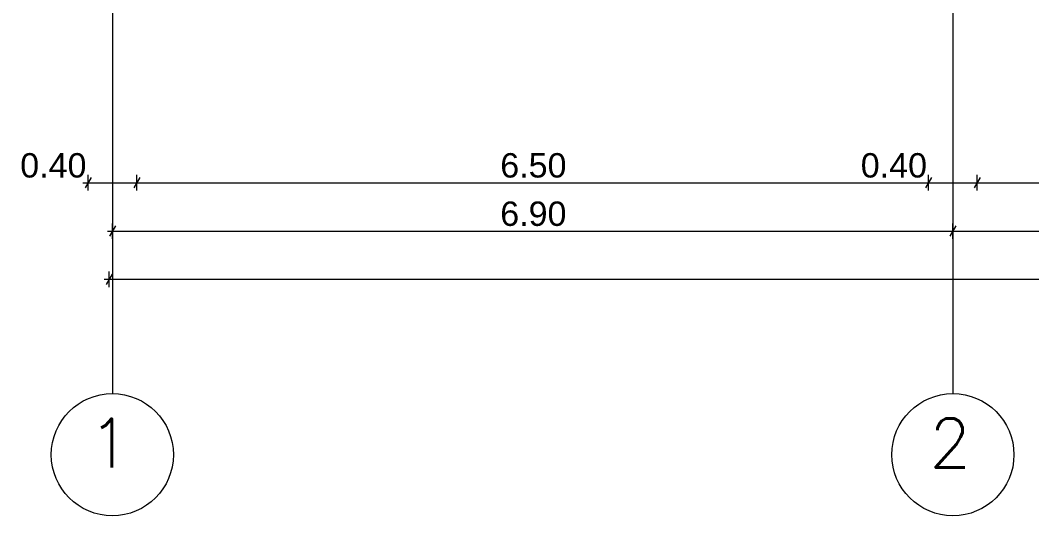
# Model space of a CAD drawing. Header units: millimetres. Extents: x 475616349 to 476941521, y 4620115302 to 4621446928.
# Drawn here: x 476647206 to 476655510, y 4620512659 to 4620516726 of the extents above; entities that cross this region are included whole.
import ezdxf

# ---------------------------------------------------------------- set-up
doc = ezdxf.new("R2010")
doc.units = ezdxf.units.MM
doc.header["$MEASUREMENT"] = 0
for name, color, linetype, lineweight in [('a-iataki_Pen_No__5_Pen_No__5_Pen_No__142', 142, 'Continuous', 0), ('zoma_Pen_No__142', 142, 'Continuous', 0), ('zoma_Pen_No__5_Pen_No__5_Pen_No__142', 142, 'Continuous', 0)]:
    doc.layers.add(name, color=color, linetype=linetype, lineweight=lineweight)
doc.layers.add('zoma', color=7, linetype='Continuous')
doc.styles.add('GENERATED_STYLE_2', font='arial.ttf')
doc.dimstyles.new('GENERATED_STYLE__1', dxfattribs={"dimtxt": 200, "dimasz": 64.421331, "dimexe": 0.18, "dimexo": 3, "dimgap": 0.09, "dimtad": 1, "dimtih": 1, "dimtoh": 1, "dimlfac": 0.001, "dimzin": 0, "dimdsep": 46, "dimtxsty": 'GENERATED_STYLE_2', "dimblk": 'ARROWHEAD_2', "dimblk1": 'ARROWHEAD_2', "dimblk2": 'ARROWHEAD_2', "dimcen": 0.09, "dimclrd": 142, "dimclre": 142, "dimclrt": 142, "dimadec": 0, "dimazin": 0, "dimtfac": 1, "dimtdec": 4, "dimtmove": 0, "dimatfit": 3, "dimfxl": 1, "dimtolj": 1, "dimtzin": 0, "dimarcsym": 0})

# ---------------------------------------------------------------- blocks, each defined once
blk = doc.blocks.new('*D209', base_point=(476577134.1, 4620325125.7))
at = {"layer": 'zoma_Pen_No__142', "color": 142, "linetype": 'Continuous', "lineweight": 0, "transparency": 16777216}
for p, q in [((476647987, 4620515037.6), (476647938.1, 4620514952.9)), ((476647962.5, 4620514931.7), (476647962.5, 4620515058.8)), ((476654886.6, 4620515037.6), (476654837.7, 4620514952.9)), ((476654862.2, 4620514931.7), (476654862.2, 4620515058.8)), ((476647921.1, 4620514995.3), (476647962.5, 4620514995.3)), ((476647962.5, 4620514995.3), (476654862.2, 4620514995.3))]:
    blk.add_line(p, q, dxfattribs=at)
at = {"layer": 'zoma_Pen_No__142', "color": 142, "lineweight": 0, "transparency": 16777216, "insert": (476651146.3, 4620515035.3), "char_height": 200, "attachment_point": 7, "style": 'GENERATED_STYLE_2'}
blk.add_mtext('\\A1;{\\pql;\\fArial CYR|b0|i0|c204|p34;6.90}', dxfattribs=at)
blk = doc.blocks.new('ARROWHEAD_2')
at = {"color": 0, "linetype": 'Continuous', "lineweight": 0}
for p, q in [((0, 0), (-1, 0)), ((-0.38, -0.66), (0.38, 0.66))]:
    blk.add_line(p, q, dxfattribs=at)
blk = doc.blocks.new('*D210', base_point=(476577134.1, 4620325125.7))
at = {"layer": 'zoma_Pen_No__142', "color": 142, "linetype": 'Continuous', "lineweight": 0, "transparency": 16777216}
for p, q in [((476654886.6, 4620515037.6), (476654837.7, 4620514952.9)), ((476654862.2, 4620514931.7), (476654862.2, 4620515058.8)), ((476661786.6, 4620515037.6), (476661737.7, 4620514952.9)), ((476661762.2, 4620514931.7), (476661762.2, 4620515058.8)), ((476654862.2, 4620514995.3), (476661762.2, 4620514995.3))]:
    blk.add_line(p, q, dxfattribs=at)
at = {"layer": 'zoma_Pen_No__142', "color": 142, "lineweight": 0, "transparency": 16777216, "insert": (476658046.1, 4620515035.3), "char_height": 200, "attachment_point": 7, "style": 'GENERATED_STYLE_2'}
blk.add_mtext('\\A1;{\\pql;\\fArial CYR|b0|i0|c204|p34;6.90}', dxfattribs=at)
blk = doc.blocks.new('*D215', base_point=(476577134.1, 4620325125.7))
at = {"layer": 'zoma_Pen_No__142', "color": 142, "linetype": 'Continuous', "lineweight": 0, "transparency": 16777216}
for p, q in [((476647894.3, 4620514599.8), (476647935.8, 4620514599.8)), ((476647960.3, 4620514642.2), (476647911.3, 4620514557.4)), ((476647935.8, 4620514536.2), (476647935.8, 4620514663.4)), ((476647935.8, 4620514599.8), (476689735.8, 4620514599.8)), ((476689711.3, 4620514557.4), (476689760.3, 4620514642.2)), ((476689735.8, 4620514536.2), (476689735.8, 4620514663.4)), ((476689735.8, 4620514599.8), (476689777.2, 4620514599.8))]:
    blk.add_line(p, q, dxfattribs=at)
at = {"layer": 'zoma_Pen_No__142', "color": 142, "lineweight": 0, "transparency": 16777216, "insert": (476668493.8, 4620514639.8), "char_height": 200, "attachment_point": 7, "style": 'GENERATED_STYLE_2'}
blk.add_mtext('\\A1;{\\pql;\\fArial CYR|b0|i0|c204|p34;41.80}', dxfattribs=at)
blk = doc.blocks.new('*D216', base_point=(476577134.1, 4620325125.7))
at = {"layer": 'zoma_Pen_No__142', "color": 142, "linetype": 'Continuous', "lineweight": 0, "transparency": 16777216}
for p, q in [((476647787, 4620515434.6), (476647738.1, 4620515349.8)), ((476647762.5, 4620515328.6), (476647762.5, 4620515455.8)), ((476648187, 4620515434.6), (476648138.1, 4620515349.8)), ((476648162.5, 4620515328.6), (476648162.5, 4620515455.8)), ((476647721.1, 4620515392.2), (476647762.5, 4620515392.2)), ((476647762.5, 4620515392.2), (476648162.5, 4620515392.2))]:
    blk.add_line(p, q, dxfattribs=at)
at = {"layer": 'zoma_Pen_No__142', "color": 142, "lineweight": 0, "transparency": 16777216, "insert": (476647205.9, 4620515432.2), "char_height": 200, "attachment_point": 7, "style": 'GENERATED_STYLE_2'}
blk.add_mtext('\\A1;{\\pql;\\fArial CYR|b0|i0|c204|p34;0.40}', dxfattribs=at)
blk = doc.blocks.new('*D217', base_point=(476577134.1, 4620325125.7))
at = {"layer": 'zoma_Pen_No__142', "color": 142, "linetype": 'Continuous', "lineweight": 0, "transparency": 16777216}
for p, q in [((476648187, 4620515434.6), (476648138.1, 4620515349.8)), ((476648162.5, 4620515328.6), (476648162.5, 4620515455.8)), ((476654687, 4620515434.6), (476654638.1, 4620515349.8)), ((476654662.5, 4620515328.6), (476654662.5, 4620515455.8)), ((476648162.5, 4620515392.2), (476654662.5, 4620515392.2))]:
    blk.add_line(p, q, dxfattribs=at)
at = {"layer": 'zoma_Pen_No__142', "color": 142, "lineweight": 0, "transparency": 16777216, "char_height": 200, "attachment_point": 7, "style": 'GENERATED_STYLE_2'}
for s, insert in [('\\A1;{\\pql;\\fArial CYR|b0|i0|c204|p34;6.50}', (476651146.5, 4620515432.2)), ('\\A1;{\\pql;\\fArial CYR|b0|i0|c204|p34;0.40}', (476654105.9, 4620515432.2))]:
    blk.add_mtext(s, dxfattribs=dict(at, insert=insert))
blk = doc.blocks.new('*D218', base_point=(476577134.1, 4620325125.7))
at = {"layer": 'zoma_Pen_No__142', "color": 142, "linetype": 'Continuous', "lineweight": 0, "transparency": 16777216}
for p, q in [((476654687, 4620515434.6), (476654638.1, 4620515349.8)), ((476654662.5, 4620515328.6), (476654662.5, 4620515455.8)), ((476655087, 4620515434.6), (476655038.1, 4620515349.8)), ((476655062.5, 4620515328.6), (476655062.5, 4620515455.8)), ((476654662.5, 4620515392.2), (476655062.5, 4620515392.2))]:
    blk.add_line(p, q, dxfattribs=at)
blk = doc.blocks.new('*D219', base_point=(476577134.1, 4620325125.7))
at = {"layer": 'zoma_Pen_No__142', "color": 142, "linetype": 'Continuous', "lineweight": 0, "transparency": 16777216}
for p, q in [((476655087, 4620515434.6), (476655038.1, 4620515349.8)), ((476655062.5, 4620515328.6), (476655062.5, 4620515455.8)), ((476661586.5, 4620515434.6), (476661537.5, 4620515349.8)), ((476661562, 4620515328.6), (476661562, 4620515455.8)), ((476655062.5, 4620515392.2), (476661562, 4620515392.2))]:
    blk.add_line(p, q, dxfattribs=at)
at = {"layer": 'zoma_Pen_No__142', "color": 142, "lineweight": 0, "transparency": 16777216, "insert": (476658046.2, 4620515432.2), "char_height": 200, "attachment_point": 7, "style": 'GENERATED_STYLE_2'}
blk.add_mtext('\\A1;{\\pql;\\fArial CYR|b0|i0|c204|p34;6.50}', dxfattribs=at)

msp = doc.modelspace()

# ---------------------------------------------------------------- linework, layer by layer
at = {"layer": 'zoma_Pen_No__5_Pen_No__5_Pen_No__142', "color": 142, "linetype": 'Continuous', "lineweight": 0}
for p, q in [((476647962.529, 4620519944.398), (476647962.529, 4620513661.683)), ((476654862.159, 4620519746.904), (476654862.159, 4620513661.684))]:
    msp.add_line(p, q, dxfattribs=at)
for centre in [(476647962.159, 4620513160.568), (476654862.159, 4620513160.568)]:
    msp.add_circle(centre, 501.115, dxfattribs=at)

# ---------------------------------------------------------------- texts
at = {"layer": 'a-iataki_Pen_No__5_Pen_No__5_Pen_No__142', "color": 142, "linetype": 'Continuous', "lineweight": 0, "char_height": 400, "attachment_point": 3}
for s, insert in [('\\A1;{\\pqr;\\Ftxt.shx;1}', (476648111.268, 4620513456.687)), ('\\A1;{\\pqr;\\Ftxt.shx;2}', (476655010.898, 4620513456.687))]:
    msp.add_mtext(s, dxfattribs=dict(at, insert=insert))

# ---------------------------------------------------------------- dimensions: what is measured, and where the dimension line sits
at = {"layer": 'zoma', "color": 142, "linetype": 'Continuous', "lineweight": 0}
for base, p1, p2, picture, middle in [((476689735.789, 4620514599.79), (476647935.789, 4620523200.337), (476689735.789, 4620525162.276), '*D215', (476668829.847, 4620514739.79)), ((476655062.529, 4620515392.217), (476654662.529, 4620519850.173), (476655062.529, 4620519989.002), '*D218', (476654365.681, 4620515532.217)), ((476661562.006, 4620515392.217), (476655062.529, 4620519989.002), (476661562.006, 4620515392.217), '*D219', (476658305.975, 4620515532.217)), ((476648162.529, 4620515392.217), (476647762.529, 4620519803.299), (476648162.529, 4620519857.529), '*D216', (476647465.681, 4620515532.217)), ((476654662.529, 4620515392.217), (476648162.529, 4620519857.529), (476654662.529, 4620519850.173), '*D217', (476651406.236, 4620515532.217)), ((476654862.159, 4620514995.264), (476647962.529, 4620514629.177), (476654862.159, 4620515015.021), '*D209', (476651406.051, 4620515135.264)), ((476661762.159, 4620514995.264), (476654862.159, 4620515015.021), (476661762.159, 4620513661.684), '*D210', (476658305.866, 4620515135.264))]:
    dim = msp.add_linear_dim(base=base, p1=p1, p2=p2, dimstyle='GENERATED_STYLE__1', dxfattribs=at)
    dim.commit()
    dim.dimension.update_dxf_attribs({"geometry": picture, "text_midpoint": middle, "dimtype": 160})

doc.saveas('drawing.dxf')
